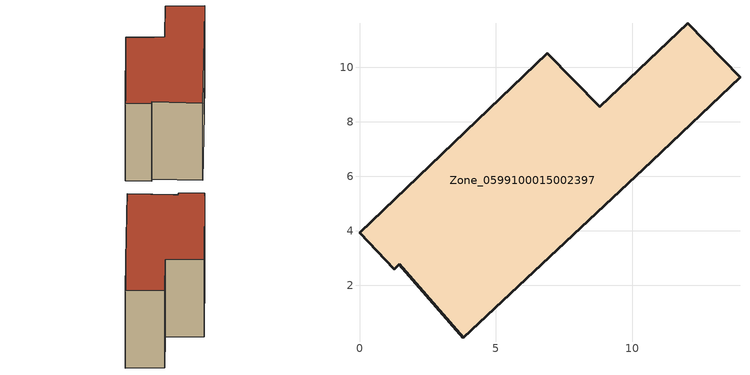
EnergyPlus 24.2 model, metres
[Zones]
Zone_0599100015002397
 floor ground (C_G): 10.73,6.56 3.81,0.07 1.46,2.77 1.27,2.59 0,3.93 6.89,10.52 8.81,8.55 12.05,11.62 13.96,9.63 z0.85
 wall outside (C_F): 13.96,9.63 12.05,11.62 8.81,8.55 6.89,10.52 0,3.93 1.27,2.59 1.46,2.77 3.81,0.07 10.73,6.56 13.96,9.63 z0.85:7.06
 roof outside (C_R): 3.81,0.07 10.73,6.56 13.96,9.63 12.05,11.62 8.81,8.55 6.89,10.52 0,3.93 1.27,2.59 1.46,2.77 z7.06
[BUILDING]
Pand.0599100015002397: North Axis=0; Terrain=City; Loads Convergence Tolerance Value=0.04; Temperature Convergence Tolerance Value=0.4; Solar Distribution=FullExterior; Maximum Number of Warmup Days=25; Minimum Number of Warmup Days=1
[Site:Location]
Rotterdam.The.Hague.AP_ZH_NLD Design_Conditions: Latitude=51.96; Longitude=4.45; Time Zone=1; Elevation=-4.5
[SITE:GROUNDTEMPERATURE:BUILDINGSURFACE]
18, 18, 18, 18, 18, 18, 18, 18, 18, 18, 18, 18
[MATERIAL] Thermal Absorptance=0.9; Solar Absorptance=0.7; Visible Absorptance=0.7
Name | Roughness | Thickness | Conductivity | Density | Specific Heat
G.TI.1975-1991 | MediumSmooth | 0.15 | 0.288461 | 540 | 1210
F.TI.1975-1991 | Rough | 0.3 | 0.230769 | 1920 | 840
R.TI.1975-1991 | MediumRough | 0.2 | 0.153846 | 1500 | 1000
[CONSTRUCTION]
C_G: G.TI.1975-1991
C_F: F.TI.1975-1991
C_R: R.TI.1975-1991
[ZONE]
Zone_0599100015002397: Type=1; Multiplier=1; Ceiling Height=Autocalculate; Volume=Autocalculate; Floor Area=autocalculate; Part of Total Floor Area=Yes
[ZONEINFILTRATION:DESIGNFLOWRATE]
Infil_Zone_0599100015002397: Zone or ZoneList or Space or SpaceList=Zone_0599100015002397; Schedule=AlwaysOn; Design Flow Rate Calculation Method=Flow/Area; Flow Rate per Floor Area=0.003; Constant Term Coefficient=1; Temperature Term Coefficient=0; Velocity Term Coefficient=0; Velocity Squared Term Coefficient=0
[HVACTEMPLATE:ZONE:IDEALLOADSAIRSYSTEM]
Zone_0599100015002397: Maximum Heating Supply Air Temperature=50; Minimum Cooling Supply Air Temperature=13; Maximum Heating Supply Air Humidity Ratio=0.0156; Minimum Cooling Supply Air Humidity Ratio=0.0077; Heating Limit=NoLimit; Cooling Limit=NoLimit; Dehumidification Control Type=ConstantSensibleHeatRatio; Cooling Sensible Heat Ratio=0.7; Dehumidification Setpoint=60; Humidification Control Type=None; Humidification Setpoint=30; Outdoor Air Method=None; Outdoor Air Flow Rate per Person=0.00944; Outdoor Air Flow Rate per Zone Floor Area=0; Outdoor Air Flow Rate per Zone=0; Demand Controlled Ventilation Type=None; Outdoor Air Economizer Type=NoEconomizer; Heat Recovery Type=None; Sensible Heat Recovery Effectiveness=0.7; Latent Heat Recovery Effectiveness=0.65
[ZONECONTROL:THERMOSTAT]
ThermostatControl_Zone_0599100015002397: Zone or ZoneList=Zone_0599100015002397; Control Type Schedule=DualSetpointControlType; Control 1=Thermostat_Zone_0599100015002397; Temperature Difference Between Cutout And Setpoint=0
[THERMOSTATSETPOINT:DUALSETPOINT]
Thermostat_Zone_0599100015002397: Heating Setpoint Temperature Schedule=HeatingSetpoint_Zone_0599100015002397; Cooling Setpoint Temperature Schedule=CoolingSetpoint_Zone_0599100015002397
[SCHEDULE:COMPACT]
HeatingSetpoint_Zone_0599100015002397: Through: 12/31, For: AllDays, Until: 24:00, 21
CoolingSetpoint_Zone_0599100015002397: Through: 12/31, For: AllDays, Until: 24:00, 24
DualSetpointControlType: Through: 12/31, For: AllDays, Until: 24:00, 4
AlwaysOn: Through: 12/31, For: AllDays, Until: 24:00, 1
